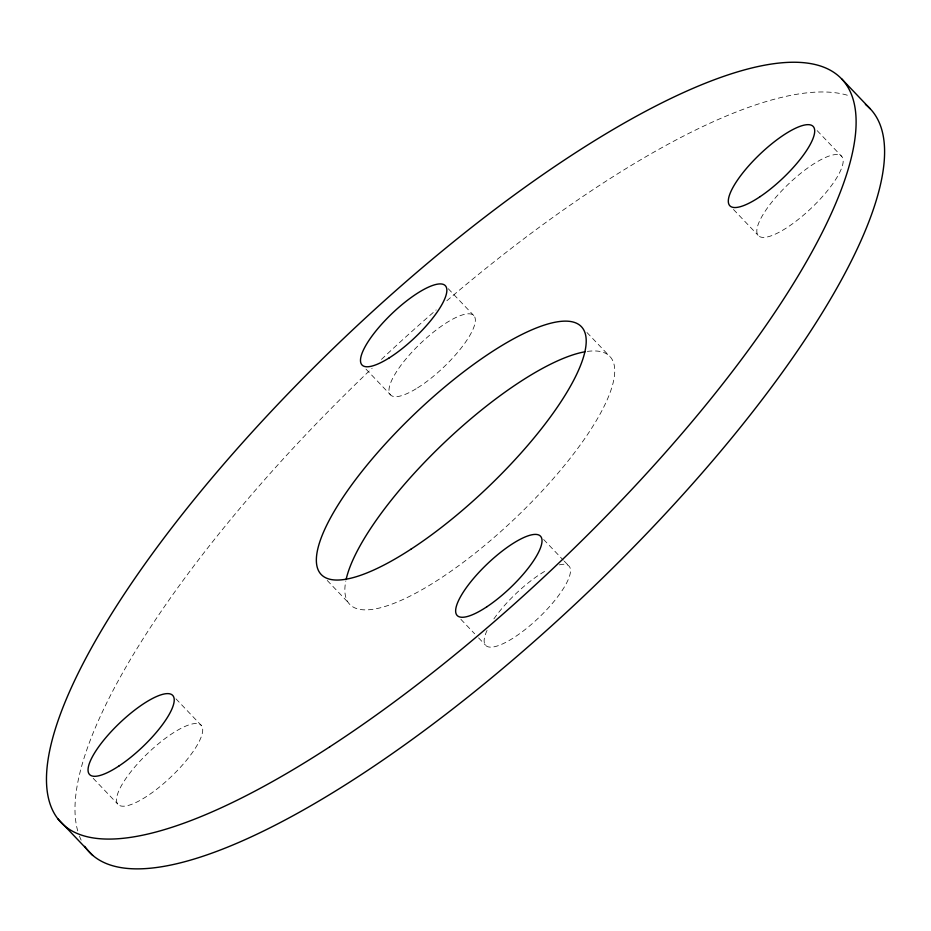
<?xml version="1.0" encoding="UTF-8"?>
<svg xmlns="http://www.w3.org/2000/svg" width="931" height="931" viewBox="0 0 931 931"><rect width="100%" height="100%" fill="white"/><g stroke="black" fill="none" stroke-linecap="round" stroke-linejoin="round"><path stroke-width="0.7" stroke-dasharray="4.66 3.49" d="M817.162 130.643L841.729 156.408A57.501 16.583 -43.6 0 1 788.72 226.454A57.501 16.583 -43.6 0 1 769.553 205.041A57.501 16.583 -43.6 0 1 841.729 156.408M733.488 209.487L758.043 235.252M586.961 332.518L609.549 356.224M448.253 288.738L473.786 315.539M543.646 539.515L563.302 560.136M564.279 561.16L569.19 566.316M365.988 369.118L390.543 394.895M460.892 619.336L474.647 633.767M478.581 637.886L485.458 645.102M327.223 580.455L347.845 602.101M175.947 698.832L201.48 725.621A57.396 16.56 -43.6 0 1 147.482 795.865A57.396 16.56 -43.6 0 1 129.851 773.067A57.396 16.56 -43.6 0 1 201.48 725.621M93.181 778.304L117.737 804.07M81.16 840.134A539.061 155.5 -43.6 0 1 79.426 836.073M77.739 830.929A539.061 155.5 -43.6 0 1 372.132 368.21M381.454 359.389A539.061 155.5 -43.6 0 1 436.197 309.93M446.857 300.748A539.061 155.5 -43.6 0 1 849.735 95.986M587.356 351.418A179.683 51.833 -43.6 0 1 514.878 518.579A179.683 51.833 -43.6 0 1 345.82 580.967M559.345 564.884A57.501 16.583 -43.6 0 1 560.893 592.337A57.501 16.583 -43.6 0 1 505.708 642.39A57.501 16.583 -43.6 0 1 487.053 630.45M493.907 618.859A57.501 16.583 -43.6 0 1 546.753 570.191M417.577 387.866A57.501 16.583 -43.6 0 0 474.647 316.784A57.501 16.583 -43.6 0 0 404.287 361.007A57.501 16.583 -43.6 0 0 417.577 387.866"/><path stroke-width="1.4" d="M841.612 78.809L870.101 108.694M57.885 818.791L92.763 855.438M865.399 104.388A539.061 155.5 -43.6 0 1 585.157 594.804A539.061 155.5 -43.6 0 1 84.686 846.337M346.123 579.501A179.683 51.833 -43.6 0 1 443.912 443.016A179.683 51.833 -43.6 0 1 584.994 351.778M410.78 549.302A179.683 51.833 -43.6 0 0 582.946 328.608A179.683 51.833 -43.6 0 0 360.053 473.798A179.683 51.833 -43.6 0 0 410.78 549.302M329.83 746.778A539.061 155.5 -43.6 0 0 846.314 84.698A539.061 155.5 -43.6 0 0 177.623 520.243A539.061 155.5 -43.6 0 0 329.83 746.778M487.006 606.675A57.501 16.583 -43.6 0 0 540.702 536.431A57.501 16.583 -43.6 0 0 468.793 584.354A57.501 16.583 -43.6 0 0 487.006 606.675M118.993 765.969A57.396 16.56 -43.6 0 0 172.991 695.736A57.396 16.56 -43.6 0 0 101.374 743.171A57.396 16.56 -43.6 0 0 118.993 765.969M389.088 357.97A57.501 16.583 -43.6 0 0 446.158 286.888A57.501 16.583 -43.6 0 0 375.798 331.11A57.501 16.583 -43.6 0 0 389.088 357.97M760.231 196.569A57.501 16.583 -43.6 0 0 813.24 126.523A57.501 16.583 -43.6 0 0 741.064 175.144A57.501 16.583 -43.6 0 0 760.231 196.569"/></g></svg>
